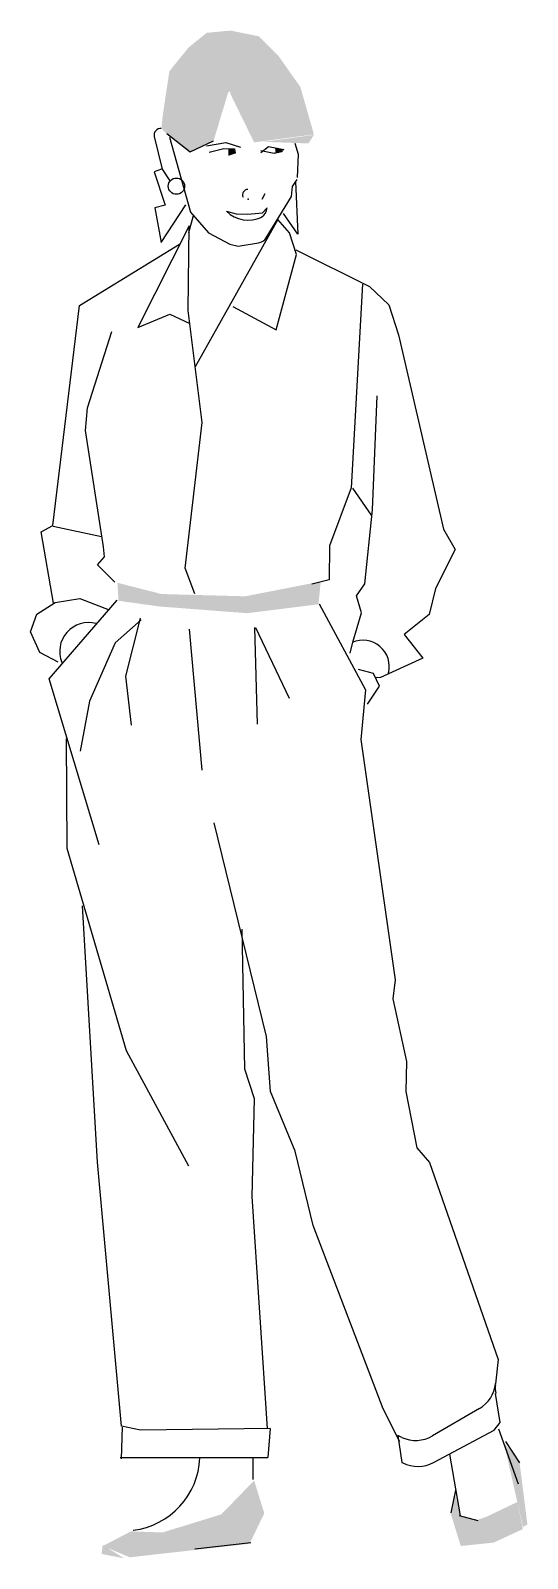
# Model space of a CAD drawing. Extents: x 6.22 to 6.81, y 6.49 to 8.3.
import ezdxf

# ---------------------------------------------------------------- set-up
doc = ezdxf.new("R2010")
doc.units = 0
doc.header["$LTSCALE"] = 25
doc.layers.get('0').update_dxf_attribs({"linetype": 'CONTINUOUS'})

msp = doc.modelspace()

# ---------------------------------------------------------------- linework, layer by layer
at = {"color": 0}
for p, q in [((6.3691, 8.173), (6.3783, 8.1343)), ((6.3838, 8.1764), (6.4114, 8.1546)), ((6.3873, 8.172), (6.412, 8.0835)), ((6.4114, 8.1546), (6.439, 8.168)), ((6.4309, 8.1618), (6.4536, 8.166)), ((6.4342, 8.1545), (6.4514, 8.1589)), ((6.4514, 8.1589), (6.4639, 8.1583)), ((6.4536, 8.166), (6.471, 8.1602)), ((6.4639, 8.1583), (6.4646, 8.1531)), ((6.495, 8.1541), (6.504, 8.1613)), ((6.5107, 8.1527), (6.495, 8.1559)), ((6.504, 8.1613), (6.5223, 8.1577)), ((6.5223, 8.1577), (6.5107, 8.1527)), ((6.5395, 8.1518), (6.5358, 8.1647)), ((6.5385, 8.1246), (6.5398, 8.1521)), ((6.3777, 8.1342), (6.3691, 8.1311)), ((6.3691, 8.1311), (6.382, 8.0916)), ((6.3783, 8.1343), (6.3875, 8.1205)), ((6.5312, 8.1019), (6.5326, 8.1139)), ((6.5326, 8.1139), (6.5379, 8.1219)), ((6.536, 8.1197), (6.539, 8.0573)), ((6.4997, 8.1051), (6.4965, 8.0983)), ((6.5015, 8.0531), (6.5312, 8.1019)), ((6.382, 8.0916), (6.37, 8.0887)), ((6.37, 8.0887), (6.3772, 8.0477)), ((6.3772, 8.0477), (6.4065, 8.0921)), ((6.415, 8.0792), (6.4097, 8.0592)), ((6.412, 8.0835), (6.4333, 8.0592)), ((6.4545, 8.0846), (6.4659, 8.0815)), ((6.4659, 8.0815), (6.4799, 8.0809)), ((6.4799, 8.0809), (6.4971, 8.0827)), ((6.4971, 8.0827), (6.5026, 8.0885)), ((6.539, 8.0573), (6.5221, 8.0817)), ((6.4103, 8.0672), (6.3497, 7.9469)), ((6.4093, 7.967), (6.4103, 8.0672)), ((6.5153, 8.0748), (6.4176, 7.9007)), ((6.4333, 8.0592), (6.4583, 8.0456)), ((6.5291, 8.059), (6.5153, 8.0748)), ((6.5373, 8.0333), (6.5291, 8.059)), ((6.2806, 7.9729), (6.399, 8.0458)), ((6.4583, 8.0456), (6.4682, 8.0434)), ((6.4682, 8.0434), (6.4923, 8.047)), ((6.5131, 7.9442), (6.5373, 8.0333)), ((6.5366, 8.0391), (6.6235, 7.9956)), ((6.6155, 7.9983), (6.6021, 7.7573)), ((6.6235, 7.9956), (6.6465, 7.9737)), ((6.2492, 7.7129), (6.2806, 7.9729)), ((6.462, 7.9719), (6.5131, 7.9442)), ((6.6465, 7.9737), (6.658, 7.9383)), ((6.3497, 7.9469), (6.3875, 7.9629)), ((6.3875, 7.9629), (6.4112, 7.9518)), ((6.4258, 7.8348), (6.4093, 7.967)), ((6.2903, 7.8519), (6.319, 7.9424)), ((6.658, 7.9383), (6.7109, 7.7085)), ((6.6271, 7.7313), (6.6325, 7.8661)), ((6.288, 7.8253), (6.2903, 7.8519)), ((6.3092, 7.6878), (6.288, 7.8253)), ((6.4056, 7.6625), (6.4258, 7.8348)), ((6.6021, 7.7573), (6.5763, 7.6887)), ((6.6036, 7.7569), (6.6254, 7.7251)), ((6.6182, 7.6438), (6.6271, 7.7313)), ((6.2353, 7.7056), (6.2492, 7.7129)), ((6.2501, 7.6212), (6.2353, 7.7056)), ((6.2495, 7.712), (6.3069, 7.7)), ((6.7109, 7.7085), (6.7247, 7.6847)), ((6.3104, 7.6757), (6.3092, 7.6878)), ((6.5763, 7.6887), (6.5759, 7.6487)), ((6.7247, 7.6847), (6.7015, 7.6386)), ((6.3021, 7.6663), (6.3104, 7.6757)), ((6.3225, 7.6461), (6.3021, 7.6663)), ((6.4171, 7.6321), (6.4056, 7.6625)), ((6.5759, 7.6487), (6.5555, 7.6437)), ((6.6082, 7.6298), (6.6182, 7.6438)), ((6.2447, 7.5317), (6.3251, 7.6246)), ((6.252, 7.622), (6.281, 7.6266)), ((6.281, 7.6266), (6.3157, 7.6132)), ((6.614, 7.6096), (6.6082, 7.6298)), ((6.7015, 7.6386), (6.694, 7.6075)), ((6.2229, 7.587), (6.2302, 7.6082)), ((6.2302, 7.6082), (6.252, 7.622)), ((6.564, 7.6202), (6.619, 7.5188)), ((6.6037, 7.5751), (6.614, 7.6096)), ((6.694, 7.6075), (6.6646, 7.5841)), ((6.3535, 7.6013), (6.3229, 7.5743)), ((6.3525, 7.6035), (6.3352, 7.5346)), ((6.4105, 7.5905), (6.4255, 7.4236)), ((6.4877, 7.5925), (6.4907, 7.4779)), ((6.4888, 7.5922), (6.5285, 7.5088)), ((6.234, 7.5627), (6.2229, 7.587)), ((6.3229, 7.5743), (6.2927, 7.5052)), ((6.6007, 7.5619), (6.6037, 7.5751)), ((6.6646, 7.5841), (6.6867, 7.5562)), ((6.2557, 7.5515), (6.234, 7.5627)), ((6.6867, 7.5562), (6.6366, 7.533)), ((6.3352, 7.5346), (6.342, 7.4769)), ((6.6285, 7.5378), (6.6107, 7.5426)), ((6.6356, 7.5231), (6.6285, 7.5378)), ((6.3039, 7.3353), (6.2447, 7.5317)), ((6.619, 7.5188), (6.6133, 7.46)), ((6.6214, 7.5016), (6.6356, 7.5231)), ((6.6366, 7.533), (6.6314, 7.5328)), ((6.2927, 7.5052), (6.2814, 7.446)), ((6.2661, 7.331), (6.2655, 7.4609)), ((6.6133, 7.46), (6.6538, 7.1755)), ((6.5018, 7.1085), (6.4401, 7.3614)), ((6.3364, 7.0919), (6.2661, 7.331)), ((6.3019, 6.9599), (6.2842, 7.2633)), ((6.4761, 7.0701), (6.4729, 7.2355)), ((6.6538, 7.1755), (6.6511, 7.1531)), ((6.6511, 7.1531), (6.6675, 7.0792)), ((6.5064, 7.0438), (6.5018, 7.1085)), ((6.4101, 6.9552), (6.3364, 7.0919)), ((6.4876, 7.0348), (6.4761, 7.0701)), ((6.6675, 7.0792), (6.6666, 7.0435)), ((6.4849, 6.9194), (6.4876, 7.0348)), ((6.5358, 6.9729), (6.5064, 7.0438)), ((6.6666, 7.0435), (6.6796, 6.977)), ((6.6796, 6.977), (6.6946, 6.9595)), ((6.3303, 6.6478), (6.3019, 6.9599)), ((6.5569, 6.8853), (6.5358, 6.9729)), ((6.6946, 6.9595), (6.7758, 6.7269)), ((6.503, 6.645), (6.4849, 6.9194)), ((6.6398, 6.6684), (6.5569, 6.8853)), ((6.7758, 6.7269), (6.7726, 6.6981)), ((6.7781, 6.6523), (6.7727, 6.6866)), ((6.6596, 6.6295), (6.6398, 6.6684)), ((6.7535, 6.6687), (6.6981, 6.6363)), ((6.7708, 6.6433), (6.7781, 6.6523)), ((6.331, 6.6466), (6.3299, 6.6094)), ((6.353, 6.6433), (6.3303, 6.6478)), ((6.506, 6.6451), (6.353, 6.6433)), ((6.506, 6.6451), (6.5033, 6.6107)), ((6.6571, 6.6369), (6.6618, 6.6051)), ((6.662, 6.6346), (6.6571, 6.6369)), ((6.6993, 6.6048), (6.7708, 6.6433)), ((6.7762, 6.6449), (6.7995, 6.5799)), ((6.718, 6.6149), (6.7306, 6.5417)), ((6.8015, 6.6045), (6.7849, 6.6296)), ((6.3289, 6.6107), (6.5033, 6.6107)), ((6.4858, 6.6103), (6.4858, 6.585)), ((6.6618, 6.6051), (6.6631, 6.6045)), ((6.7252, 6.5721), (6.7199, 6.5456)), ((6.7519, 6.5361), (6.7298, 6.5417)), ((6.4832, 6.51), (6.4172, 6.5026))]:
    msp.add_line(p, q, dxfattribs=at)
msp.add_circle((6.3954, 8.1142), 0.00964, dxfattribs=at)
for centre, radius, start, end in [((6.3765, 8.1747), 0.00759, 83.2852, 192.7404), ((6.4799, 8.1039), 0.00646, 92.7263, 205.3462), ((6.4803, 8.1108), 0.0368, 225.4901, 295.4686), ((6.4881, 8.0898), 0.0145, 303.3035, 355.0891), ((6.4904, 8.0599), 0.013, 278.6743, 328.627), ((6.2914, 7.564), 0.0341, 74.7073, 202.4453), ((6.616, 7.5462), 0.031, 345.5024, 114.1856), ((6.7338, 6.7024), 0.039, 300.3094, 353.749), ((6.8113, 6.6927), 0.039, 173.7489, 188.9671), ((6.6784, 6.67), 0.039, 245.0787, 300.3094), ((6.3334, 6.6139), 0.0897, 276.9418, 357.7138), ((6.6808, 6.6392), 0.039, 242.9656, 298.2739)]:
    msp.add_arc(centre, radius, start, end, dxfattribs=at)
msp.add_point((6.4802, 8.0988), dxfattribs=at)
for points in [[(6.4564, 8.2248), (6.4311, 8.2955), (6.4391, 8.1673), (6.4097, 8.2782)], [(6.4578, 8.2261), (6.4591, 8.2982), (6.4564, 8.2248), (6.4311, 8.2955)], [(6.4578, 8.2261), (6.4925, 8.2915), (6.4578, 8.2261), (6.4591, 8.2982)], [(6.4391, 8.1673), (6.4097, 8.2782), (6.411, 8.1553), (6.387, 8.2501)], [(6.4591, 8.2261), (6.5165, 8.2675), (6.4578, 8.2261), (6.4925, 8.2915)], [(6.4591, 8.2234), (6.5419, 8.2314), (6.4591, 8.2261), (6.5165, 8.2675)], [(6.411, 8.1553), (6.387, 8.2501), (6.3857, 8.174), (6.379, 8.1967)], [(6.4872, 8.166), (6.5579, 8.1754), (6.4591, 8.2234), (6.5419, 8.2314)], [(6.3857, 8.174), (6.379, 8.1967), (6.3777, 8.182)], [(6.4981, 8.1666), (6.5515, 8.1647), (6.5579, 8.1749)], [(6.4566, 8.1583), (6.463, 8.1583), (6.4566, 8.15), (6.4649, 8.1528)], [(6.5119, 8.1592), (6.5211, 8.1583), (6.5128, 8.1528), (6.5211, 8.1546)], [(6.375, 7.6172), (6.3777, 7.6319), (6.3269, 7.6239), (6.3256, 7.6452)], [(6.5633, 7.6198), (6.5659, 7.6466), (6.4791, 7.6092), (6.4765, 7.6292)], [(6.4791, 7.6092), (6.4765, 7.6292), (6.375, 7.6172), (6.3777, 7.6319)], [(6.7823, 6.629), (6.801, 6.605), (6.805, 6.5289), (6.8103, 6.5315)], [(6.4872, 6.5836), (6.4992, 6.5449), (6.4484, 6.5436), (6.4818, 6.5088)], [(6.7315, 6.5409), (6.7195, 6.5449), (6.7249, 6.5676)], [(6.4484, 6.5436), (6.4818, 6.5088), (6.379, 6.5222), (6.3403, 6.4928)], [(6.7502, 6.5369), (6.7315, 6.5062), (6.7315, 6.5409), (6.7195, 6.5449)], [(6.7622, 6.5409), (6.7703, 6.5102), (6.7502, 6.5369), (6.7315, 6.5062)], [(6.7983, 6.5582), (6.805, 6.5262), (6.7622, 6.5409), (6.7703, 6.5102)], [(6.379, 6.5222), (6.3403, 6.4928), (6.3416, 6.5235), (6.3082, 6.5062)], [(6.3082, 6.5075), (6.3069, 6.4968), (6.3336, 6.4915)]]:
    msp.add_solid(points, dxfattribs=at)

doc.saveas('drawing.dxf')
